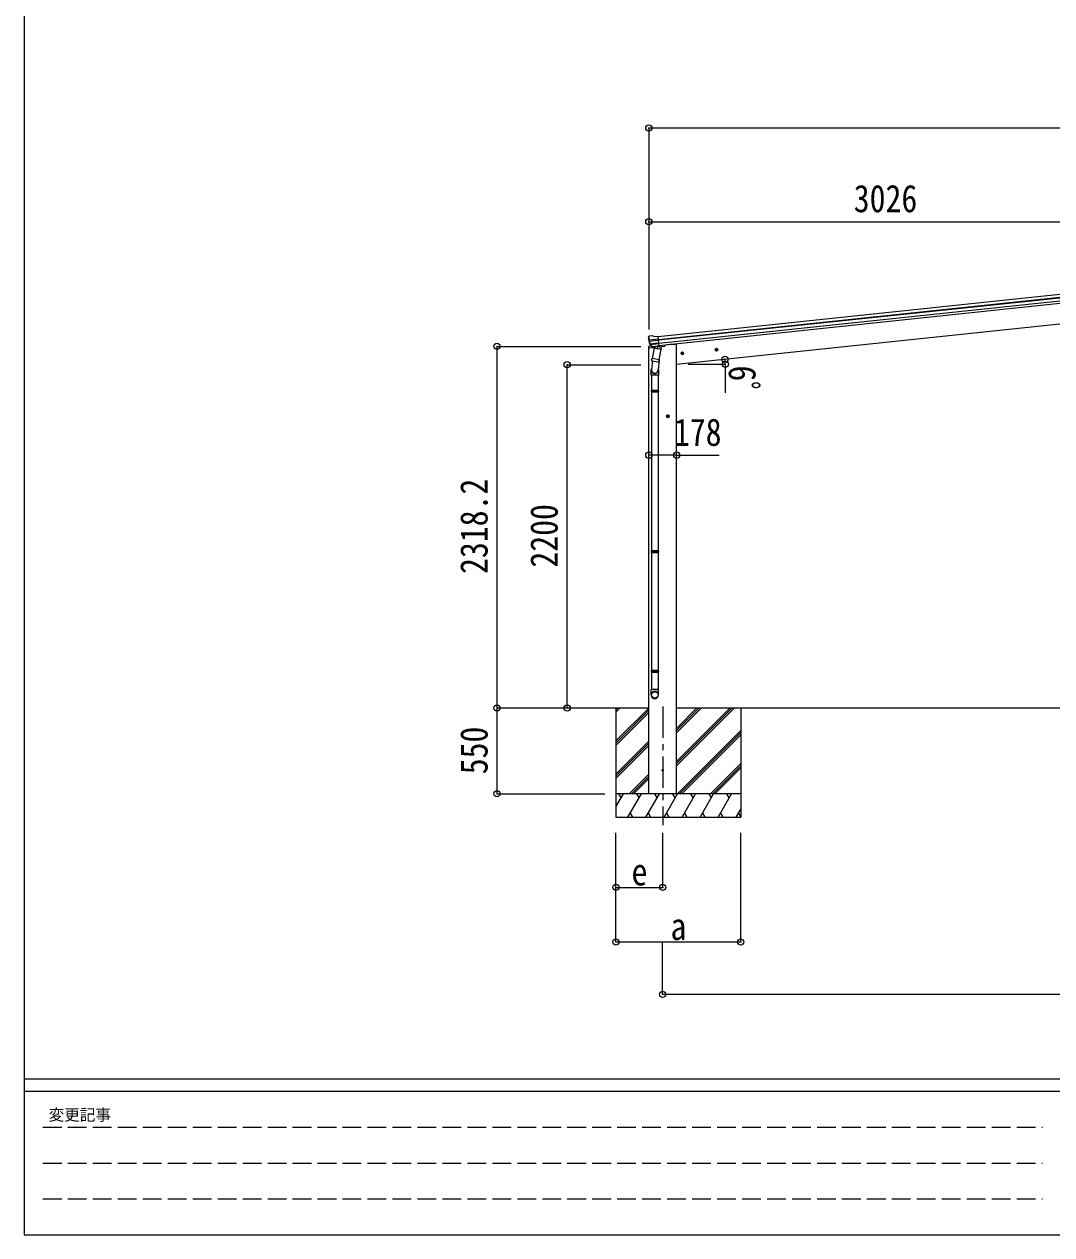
# Model space of a CAD drawing. Units: millimetres at full size, sheet at 1:40. Extents: x -11243 to 11243, y -7760 to 7760.
# Drawn here: x -11243 to -4658, y -7760 to 0 of the extents above; entities that cross this region are included whole.
import ezdxf
from ezdxf.enums import TextEntityAlignment as Align

# ---------------------------------------------------------------- set-up
doc = ezdxf.new("R2010")
doc.units = ezdxf.units.MM
doc.header["$LTSCALE"] = 40
doc.header["$PDMODE"] = 32
doc.header["$PDSIZE"] = 40
doc.linetypes.add('CHAIN1', pattern=[8, 5, -1, 1, -1])
doc.linetypes.add('DASHED3', pattern=[4, 3, -1])
for name, color, linetype, lineweight in [('0-0_0', 7, 'Continuous', 9), ('0-1_本体', 5, 'CHAIN1', 9), ('0-3_ELV2', 4, 'Continuous', 9), ('0-6_OTH_LINE', 6, 'Continuous', 9), ('0-9_OUTLINE', 7, 'Continuous', 9), ('F-0_240', 7, 'Continuous', 9)]:
    doc.layers.add(name, color=color, linetype=linetype, lineweight=lineweight)
doc.styles.add('ＭＳ ゴシック', font='')
doc.styles.get('ＭＳ ゴシック').set_extended_font_data('MS Gothic')

msp = doc.modelspace()

# ---------------------------------------------------------------- linework, layer by layer
at = {"layer": '0-0_0'}
for p, q in [((-7691.54, -4383.12), (-7240.4, -4383.12)), ((-7451.4, -4383.12), (-7451.4, -5083.12)), ((-7451.4, -4410.5), (-7424.02, -4383.12)), ((-7451.4, -4396.36), (-7438.16, -4383.12)), ((-7451.4, -4594.34), (-7240.4, -4383.35)), ((-7451.4, -4608.49), (-7240.4, -4397.49)), ((-7451.4, -4622.63), (-7240.4, -4411.63)), ((-7062.4, -4754.13), (-6691.39, -4383.12)), ((-7062.4, -4725.84), (-6719.67, -4383.12)), ((-7062.4, -4739.99), (-6705.53, -4383.12)), ((-7062.4, -4542), (-6903.52, -4383.12)), ((-7062.4, -4527.86), (-6917.66, -4383.12)), ((-7062.4, -4513.71), (-6931.8, -4383.12)), ((-7062.4, -4383.12), (-605.94, -4383.12)), ((-6651.4, -4383.12), (-6651.4, -5083.12)), ((-7057.54, -4933.12), (-6651.4, -4526.98)), ((-7043.4, -4933.12), (-6651.4, -4541.12)), ((-7029.26, -4933.12), (-6651.4, -4555.26)), ((-7451.4, -4806.48), (-7240.4, -4595.48)), ((-7451.4, -4820.62), (-7240.4, -4609.62)), ((-7451.4, -4834.76), (-7240.4, -4623.76)), ((-7365.91, -4933.12), (-7240.4, -4807.61)), ((-6845.41, -4933.12), (-6651.4, -4739.11)), ((-6831.27, -4933.12), (-6651.4, -4753.25)), ((-6817.12, -4933.12), (-6651.4, -4767.39)), ((-7351.77, -4933.12), (-7240.4, -4821.75)), ((-7337.62, -4933.12), (-7240.4, -4835.89)), ((-6651.4, -4933.12), (-7451.4, -4933.12)), ((-7451.4, -5016.95), (-7403, -4933.12)), ((-7418, -4959.1), (-7433, -4933.12)), ((-7374.13, -5083.12), (-7287.53, -4933.12)), ((-7302.53, -4959.1), (-7317.53, -4933.12)), ((-7258.66, -5083.12), (-7172.06, -4933.12)), ((-7187.06, -4959.1), (-7202.06, -4933.12)), ((-7143.19, -5083.12), (-7056.59, -4933.12)), ((-7071.59, -4959.1), (-7086.59, -4933.12)), ((-7027.72, -5083.12), (-6941.12, -4933.12)), ((-6956.12, -4959.1), (-6971.12, -4933.12)), ((-6912.25, -5083.12), (-6825.65, -4933.12)), ((-6855.65, -4933.12), (-6840.65, -4959.1)), ((-6796.78, -5083.12), (-6710.18, -4933.12)), ((-6725.18, -4959.1), (-6740.18, -4933.12)), ((-6681.31, -5083.12), (-6651.4, -5031.31)), ((-7451.4, -5083.12), (-6651.4, -5083.12)), ((-7359.14, -5057.14), (-7344.14, -5083.12)), ((-7243.66, -5057.14), (-7228.66, -5083.12)), ((-7128.19, -5057.14), (-7113.2, -5083.12)), ((-7012.73, -5057.14), (-6997.73, -5083.12)), ((-6897.26, -5057.14), (-6882.26, -5083.12)), ((-6781.78, -5057.14), (-6766.79, -5083.12)), ((-6666.31, -5057.14), (-6651.4, -5082.97))]:
    msp.add_line(p, q, dxfattribs=at)
at = {"layer": '0-1_本体'}
msp.add_line((-7151.4, -4374.13), (-7151.4, -5133.34), dxfattribs=at)
at = {"layer": '0-3_ELV2'}
for p, q in [((-7180.49, -2001.11), (-4276.33, -1695.87)), ((-7178.51, -2020.01), (-4274.35, -1714.77)), ((-7178.08, -2024.19), (-4273.91, -1718.95)), ((-7175.98, -2044.05), (-4271.82, -1738.81)), ((-4270.06, -1755.54), (-7174.22, -2060.78)), ((-4249.49, -1885.1), (-7062.4, -2180.75)), ((-7242.94, -2009.69), (-7243.02, -2007.81)), ((-7241.65, -2004.92), (-7242.35, -2005.78)), ((-7238.15, -2000.6), (-7241.65, -2004.92)), ((-7238.15, -2000.6), (-7238.15, -2000.6)), ((-7234.8, -1998.78), (-7234.79, -1998.77)), ((-7207.22, -2001.91), (-7180.7, -1999.12)), ((-7173.92, -2063.68), (-7180.7, -1999.12)), ((-7242.65, -2068.28), (-7243.55, -2075.11)), ((-7243.55, -2075.11), (-7209.82, -2071.56)), ((-7240.4, -4933.12), (-7240.4, -2074.78)), ((-7223.14, -2063.91), (-7239.99, -2065.68)), ((-7178.54, -2019.65), (-7238.28, -2025.93)), ((-7237.53, -2031.77), (-7177.93, -2025.51)), ((-7220.02, -2067.33), (-7233.72, -2051.57)), ((-7233.23, -2047.99), (-7176.2, -2041.99)), ((-7219.08, -2066.69), (-7232.13, -2050.76)), ((-7230.9, -2052.26), (-7175.73, -2046.46)), ((-7209.72, -2067.44), (-7217.41, -2068.25)), ((-7217.32, -2068.01), (-7173.94, -2063.45)), ((-7216.57, -2068.25), (-7215, -2068.09)), ((-7215, -2068.09), (-7177.46, -2064.14)), ((-7209.45, -2067.5), (-7209.72, -2067.44)), ((-7184.12, -2064.84), (-7209.45, -2067.5)), ((-7183.86, -2064.72), (-7184.12, -2064.84)), ((-7173.92, -2063.68), (-7183.86, -2064.72)), ((-7177.46, -2064.14), (-7175.9, -2063.98)), ((-7169.8, -2067.36), (-7140.53, -2064.28)), ((-7135.67, -2056.73), (-7136.1, -2059.96)), ((-7104.9, -2054.12), (-7135.76, -2057.36)), ((-7062.4, -2054.12), (-7104.9, -2054.12)), ((-7062.4, -4933.12), (-7062.4, -2054.12)), ((-6807.67, -2079.06), (-6813.75, -2083.48)), ((-6800.82, -2082.12), (-6807.67, -2079.06)), ((-6806.11, -2093.99), (-6800.03, -2089.58)), ((-6800.03, -2089.58), (-6800.82, -2082.12)), ((-7026.47, -2102.06), (-7032.54, -2106.47)), ((-7019.61, -2105.11), (-7026.47, -2102.06)), ((-7024.9, -2116.99), (-7018.83, -2112.58)), ((-7018.83, -2112.58), (-7019.61, -2105.11)), ((-7118.9, -2505.16), (-7125.4, -2508.92)), ((-7125.4, -2508.92), (-7125.4, -2516.42)), ((-7125.4, -2516.42), (-7118.9, -2520.17)), ((-7112.4, -2508.92), (-7118.9, -2505.16))]:
    msp.add_line(p, q, dxfattribs=at)
for points in [[(-7221.31, -1997.36), (-7221.31, -1997.36), (-7234.79, -1998.77)], [(-7207.22, -2001.91), (-7220.02, -1997.5), (-7220.02, -1997.5)], [(-6813.75, -2083.48), (-6812.96, -2090.94), (-6806.11, -2093.99)], [(-7032.54, -2106.47), (-7031.76, -2113.94), (-7024.9, -2116.99)], [(-7118.9, -2520.17), (-7112.4, -2516.42), (-7112.4, -2508.92)]]:
    msp.add_lwpolyline(points, dxfattribs=at)
for centre, radius in [((-6806.89, -2086.53), 8.5), ((-6806.89, -2086.53), 7.7), ((-6806.89, -2086.53), 6.5), ((-7025.69, -2109.52), 8.5), ((-7025.69, -2109.52), 7.7), ((-7025.69, -2109.52), 6.5), ((-7118.9, -2512.67), 8.5), ((-7118.9, -2512.67), 7.7), ((-7118.9, -2512.67), 6.5), ((-7151.4, -4783.12), 4.5)]:
    msp.add_circle(centre, radius, dxfattribs=at)
for centre, radius, start, end in [((-7042.05, -1988.57), 202, 186, 197.86084), ((-7049.11, -1990.62), 192.44, 185.42422, 190.5729), ((-7234.27, -2003.75), 5, 96.04426, 140.95574), ((-7221, -2000.34), 3, 71.02369, 95.97631), ((-7239.67, -2068.67), 3, 96, 172.5), ((-7283, -2033.28), 45.32, 6.35482, 9.32878), ((-7240.31, -2032.14), 2.74, 7.56588, 12.97849), ((-7237.44, -2033.12), 1.35, 94.08073, 96.8395), ((-7042.05, -1988.57), 200.2, 192.46117, 197.79991), ((-7231.45, -2049.61), 3, 197.86084, 221), ((-7229.81, -2048.86), 3, 197.79991, 219.30889), ((-7217.76, -2065.37), 2.99, 220.99261, 266.7283), ((-7216.62, -2067.75), 0.5, 240.73754, 276), ((-7175.95, -2063.48), 0.5, 276, 311.26246), ((-7141.06, -2059.31), 5, 276, 352.5)]:
    msp.add_arc(centre, radius, start, end, dxfattribs=at)
for centre, major_axis, ratio, start_param, end_param in [((-7240.02, -2007.67), (1.9, 2.34), 0.995767, 1.5707963, 2.2972137), ((-7236.47, -2003.29), (-5.48, -2.51), 0.24881, 5.8190815, 5.8226003), ((-7240.81, -2008.83), (-0.38, 5.97), 0.020485, 4.7140547, 5.6117533), ((-7039.74, -2010.52), (-20.92, 199.05), 0.994373, 4.7113789, 4.7277536), ((-7039.74, -2010.52), (-20.92, 199.05), 0.994373, 1.5554317, 1.5718064), ((-7220.06, -2065.29), (-1.71, 2.84), 0.040856, 4.1415604, 4.1696818), ((-7217.63, -2065.03), (-0.51, 2.96), 0.642905, 2.0792573, 3.037247), ((-7217.67, -2065.14), (-3.02, -2.79), 0.650902, 0.9542299, 1.0270405), ((-7217.72, -2065.26), (-1.1, -2.8), 0.997631, 0.3902369, 0.4789948)]:
    msp.add_ellipse(centre, major_axis=major_axis, ratio=ratio, start_param=start_param, end_param=end_param, dxfattribs=at)
at = {"layer": '0-6_OTH_LINE'}
for p, q in [((-1172.2, -666.06), (-7240.4, -666.06)), ((-7240.4, -666.06), (-7240.4, -1957.14)), ((-7240.4, -1266.06), (-4214.3, -1266.06)), ((-8212.65, -4383.12), (-8212.65, -2064.92)), ((-8212.65, -2064.92), (-7290.9, -2064.92)), ((-7763.65, -4383.12), (-7763.65, -2183.12)), ((-7763.65, -2183.12), (-7290.9, -2183.12)), ((-7062.4, -2762.67), (-7240.4, -2762.67)), ((-8212.65, -4383.12), (-7522.26, -4383.12)), ((-8212.65, -4933.12), (-8212.65, -4383.12)), ((-7763.65, -4383.12), (-7522.26, -4383.12)), ((-8212.65, -4933.12), (-7522.26, -4933.12)), ((-7451.4, -5533.12), (-7451.4, -5184.12)), ((-7451.4, -5883.12), (-7451.4, -5184.12)), ((-7151.4, -5533.12), (-7151.4, -5184.12)), ((-6651.4, -5883.12), (-6651.4, -5184.12)), ((-7451.4, -5533.12), (-7151.4, -5533.12)), ((-7451.4, -5883.12), (-6651.4, -5883.12)), ((-7151.75, -6218.43), (-7151.75, -5883.12)), ((-7151.75, -6218.43), (-1260.85, -6218.43))]:
    msp.add_line(p, q, dxfattribs=at)
at = {"layer": '0-6_OTH_LINE', "lineweight": 18}
for p, q in [((-6750.25, -2180.75), (-6988.04, -2180.75)), ((-6750.25, -2180.75), (-6750.25, -2362.25)), ((-7062.4, -2762.67), (-6790.35, -2762.67))]:
    msp.add_line(p, q, dxfattribs=at)
at = {"layer": '0-6_OTH_LINE'}
msp.add_arc((-6988.04, -2180.75), 237.79, 0, 7.8733, dxfattribs=at)
for p in [(-7240.4, -666.06), (-7240.4, -1266.06), (-8212.65, -2064.92), (-7763.65, -2183.12), (-6752.49, -2148.18), (-6750.25, -2180.75), (-7240.4, -2762.67), (-7062.4, -2762.67), (-8212.65, -4383.12), (-7763.65, -4383.12), (-8212.65, -4933.12), (-7451.4, -5533.12), (-7151.4, -5533.12), (-7451.4, -5883.12), (-6651.4, -5883.12), (-7151.75, -6218.43)]:
    msp.add_point(p, dxfattribs=at)
at = {"layer": '0-9_OUTLINE'}
for p, q in [((-7206.58, -2076.61), (-7219.94, -2142.27)), ((-7216.57, -2068.25), (-7175.9, -2063.98)), ((-7213.21, -2068.55), (-7213.36, -2069.28)), ((-7212.75, -2070.41), (-7187.99, -2080.16)), ((-7161.7, -2085.74), (-7206.58, -2076.61)), ((-7204.41, -2073.69), (-7205.07, -2076.92)), ((-7183.6, -2065.17), (-7186.52, -2079.52)), ((-7175.06, -2151.4), (-7161.7, -2085.74)), ((-7174.08, -2062.09), (-7173.16, -2062.28)), ((-7173.16, -2062.28), (-7161.96, -2079.2)), ((-7161.96, -2079.2), (-7163.22, -2085.44)), ((-7217.53, -2157.56), (-7223.09, -2213.28)), ((-7222.42, -2154.52), (-7219.93, -2142.27)), ((-7222.21, -2155.91), (-7222.21, -2155.91)), ((-7220.87, -2156.88), (-7179.91, -2165.21)), ((-7175.06, -2151.4), (-7219.94, -2142.27)), ((-7174.63, -2149.26), (-7181.28, -2217.01)), ((-7175.07, -2151.4), (-7177.61, -2163.87)), ((-7225.24, -2250.44), (-7225.24, -2216.09)), ((-7179.24, -2215.78), (-7179.24, -2250.44)), ((-7179.24, -2250.44), (-7225.24, -2250.44)), ((-7223.24, -2250.44), (-7223.24, -2347.18)), ((-7181.24, -2250.44), (-7181.24, -2347.18)), ((-7225.24, -2349.18), (-7224.24, -2347.18)), ((-7179.24, -2349.18), (-7225.24, -2349.18)), ((-7179.24, -2357.18), (-7225.24, -2357.18)), ((-7180.24, -2347.18), (-7224.24, -2347.18)), ((-7180.24, -2359.18), (-7224.24, -2359.18)), ((-7223.24, -2359.18), (-7223.24, -3375.87)), ((-7181.24, -2359.18), (-7181.24, -3375.87)), ((-7179.24, -2349.18), (-7180.24, -2347.18)), ((-7179.24, -2357.18), (-7180.24, -2359.18)), ((-7179.24, -2349.18), (-7179.24, -2357.18)), ((-7225.24, -3377.87), (-7224.24, -3375.87)), ((-7179.24, -3377.87), (-7225.24, -3377.87)), ((-7179.24, -3385.87), (-7225.24, -3385.87)), ((-7180.24, -3375.87), (-7224.24, -3375.87)), ((-7180.24, -3387.87), (-7224.24, -3387.87)), ((-7223.24, -3387.87), (-7223.24, -4143.56)), ((-7181.24, -3387.87), (-7181.24, -4143.56)), ((-7179.24, -3377.87), (-7180.24, -3375.87)), ((-7179.24, -3385.87), (-7180.24, -3387.87)), ((-7179.24, -3377.87), (-7179.24, -3385.87)), ((-7225.24, -4145.56), (-7224.24, -4143.56)), ((-7179.24, -4145.56), (-7225.24, -4145.56)), ((-7179.24, -4153.56), (-7225.24, -4153.56)), ((-7180.24, -4143.56), (-7224.24, -4143.56)), ((-7180.24, -4155.56), (-7224.24, -4155.56)), ((-7223.24, -4155.56), (-7223.24, -4265.56)), ((-7181.24, -4155.56), (-7181.24, -4265.56)), ((-7179.24, -4145.56), (-7180.24, -4143.56)), ((-7179.24, -4153.56), (-7180.24, -4155.56)), ((-7179.24, -4145.56), (-7179.24, -4153.56)), ((-7225.24, -4299.7), (-7225.24, -4265.56)), ((-7179.24, -4265.56), (-7225.24, -4265.56)), ((-7179.24, -4299.7), (-7179.24, -4265.56))]:
    msp.add_line(p, q, dxfattribs=at)
for points in [[(-7225.24, -2349.18), (-7225.24, -2357.18), (-7224.24, -2359.18)], [(-7225.24, -3377.87), (-7225.24, -3385.87), (-7224.24, -3387.87)], [(-7225.24, -4145.56), (-7225.24, -4153.56), (-7224.24, -4155.56)]]:
    msp.add_lwpolyline(points, dxfattribs=at)
for centre, radius, start, end in [((-7216.62, -2067.75), 0.5, 240.73754, 276), ((-7213.7, -2068.45), 0.5, 348.5, 96), ((-7212.38, -2069.48), 1, 168.5, 248.5), ((-7187.52, -2079.24), 1.03, 242.53897, 344.46569), ((-7183.02, -2065.33), 0.604, 93.09842, 164.70595), ((-7175.95, -2063.48), 0.5, 276, 311.26246), ((-7220.52, -2154.94), 1.95, 167.54017, 209.97766), ((-7220.47, -2154.92), 2, 209.90962, 258.5), ((-7179.51, -2163.25), 2, 258.5, 341.96843), ((-7195.24, -2216.09), 30, 177.45142, 180)]:
    msp.add_arc(centre, radius, start, end, dxfattribs=at)
for centre, major_axis, ratio, start_param, end_param in [((-7202.24, -2215.78), (23, 0), 0.996195, 2.621936, 6.6074797), ((-7202.24, -2215.78), (21, 0), 0.996195, 3.0215498, 6.2247991), ((-7202.24, -4297.96), (-23, 0), 0.996195, 3.1415927, 6.2831853), ((-7202.24, -4299.7), (-23, 0), 0.996195, 3.1415927, 6.2831853), ((-7202.24, -4299.7), (0, -23.43), 0.981806, 4.712389, 7.8539816)]:
    msp.add_ellipse(centre, major_axis=major_axis, ratio=ratio, start_param=start_param, end_param=end_param, dxfattribs=at)
msp.add_ellipse((-7202.24, -4299.7), major_axis=(21, 0), ratio=0.996195, dxfattribs=at)
at = {"layer": 'F-0_240', "color": 5}
for p, q in [((-11242.74, 7760), (-11242.74, -7760)), ((-11242.74, -6760), (10677.26, -6760)), ((-11242.74, -6840), (7121.58, -6840)), ((-11242.74, -7760), (10677.26, -7760))]:
    msp.add_line(p, q, dxfattribs=at)
at = {"layer": 'F-0_240', "color": 4, "linetype": 'DASHED3'}
for p, q in [((-11122.75, -7070), (-4718.42, -7070)), ((-11122.75, -7300), (-4718.42, -7300)), ((-11122.75, -7530), (-4718.42, -7530))]:
    msp.add_line(p, q, dxfattribs=at)

# ---------------------------------------------------------------- texts
at = {"layer": '0-6_OTH_LINE', "color": 7, "style": 'ＭＳ ゴシック', "width": 0.85}
for s, p in [('3026', (-5927.35, -1258.06)), ('178', (-7079.73, -2755.9)), ('e', (-7351.4, -5573.12)), ('a', (-7101.4, -5923.12))]:
    msp.add_text(s, height=176, dxfattribs=at).set_placement(p, align=Align.BOTTOM_LEFT)
for s, rotation, p in [('6ﾟ', 270, (-6780.7, -2187.28)), ('2318.2', 90, (-8220.65, -3524.02)), ('2200', 90, (-7771.65, -3483.12)), ('550', 90, (-8220.65, -4808.12))]:
    msp.add_text(s, height=176, rotation=rotation, dxfattribs=at).set_placement(p, align=Align.BOTTOM_LEFT)
at = {"layer": 'F-0_240', "style": 'ＭＳ ゴシック'}
msp.add_text('変更記事', height=73.31, dxfattribs=at).set_placement((-11086.44, -7050), align=Align.BOTTOM_LEFT)

doc.saveas('drawing.dxf')
